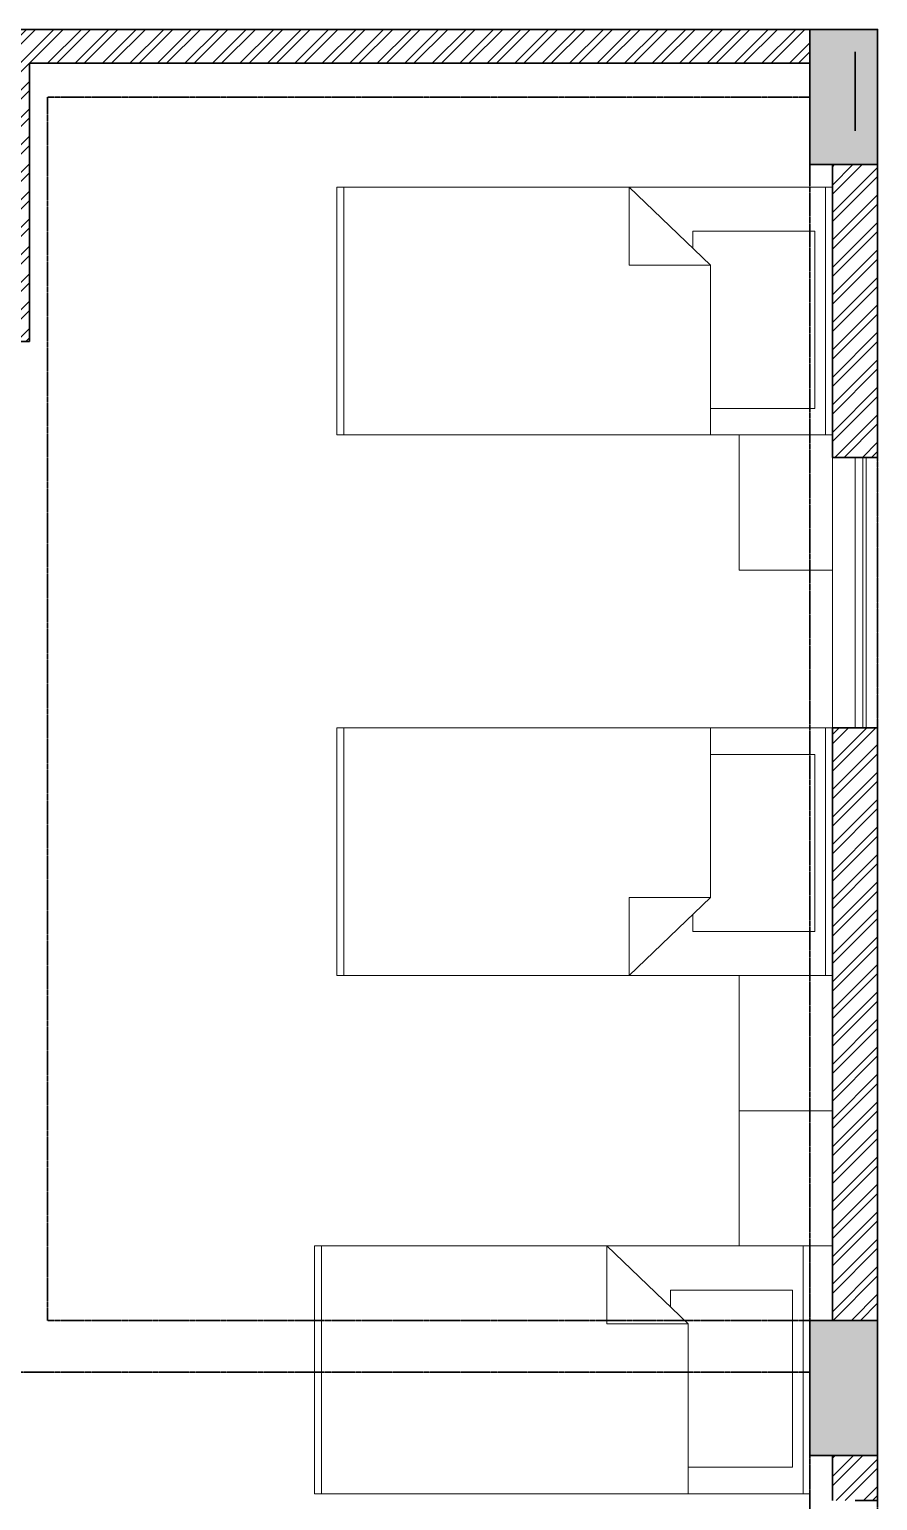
# Model space of a CAD drawing. Header units: millimetres. Extents: x 554 to 29966, y 4404 to 52986.
# Drawn here: x 20775 to 24540, y 38746 to 45276 of the extents above; entities that cross this region are included whole.
import ezdxf

# ---------------------------------------------------------------- set-up
doc = ezdxf.new("R2010")
doc.units = ezdxf.units.MM
doc.linetypes.add('DASHED2', pattern=[0.375, 0.25, -0.125])
for name, color, linetype, lineweight in [('A-DOORS', 4, 'Continuous', 0), ('COLUMN', 6, 'Continuous', 35), ('Column Hatch', 253, 'Continuous', 5), ('FUR', 7, 'Continuous', 15), ('PP-BEAM', 6, 'DASHED2', 30), ('PP-WALL', 7, 'Continuous', 30), ('WALL HATCH', 8, 'Continuous', 0)]:
    doc.layers.add(name, color=color, linetype=linetype, lineweight=lineweight)
pattern_1 = [(45, (-2728487.74, 3305291.59), (-60.9879599, 60.9879599), []), (45, (-2728447.08, 3305291.59), (-60.9879599, 60.9879599), [])]

# ---------------------------------------------------------------- blocks, each defined once
blk = doc.blocks.new('A$C24D61100')
at = {"layer": 'FUR'}
for p, q in [((0, 72), (0, 0)), ((36, 72), (0, 72)), ((36, 70.99), (0, 70.99)), ((36, 72), (36, 0)), ((11.33, 29.52, 12.38), (0, 29.52, 12.38)), ((0, 29.52, 12.38), (11.33, 17.71, 12.38)), ((11.33, 17.71, 12.38), (11.33, 29.52, 12.38)), ((6.4, 20.27, 13.95), (6.4, 2.56, 13.95)), ((6.4, 20.27, 13.95), (8.87, 20.27, 13.95)), ((36, 17.71, 12.38), (11.33, 17.71, 12.38)), ((32.14, 2.56, 13.95), (32.14, 17.71, 13.95)), ((36, 0), (36, 17.71)), ((6.4, 2.56, 13.95), (32.14, 2.56, 13.95)), ((0, 1.01), (36, 1.01)), ((36, 0), (0, 0))]:
    blk.add_line(p, q, dxfattribs=at)

msp = doc.modelspace()

# ---------------------------------------------------------------- hatches: boundary and pattern name
at = {"layer": 'Column Hatch'}
for points in [[(24240.4, 44675.6), (24540.4, 44675.6), (24540.4, 45275.6), (24240.4, 45275.6)], [(24240.4, 38945.6), (24540.4, 38945.6), (24540.4, 39545.6), (24240.4, 39545.6)]]:
    msp.add_hatch(color=256, dxfattribs=at).paths.add_polyline_path(points)
at = {"layer": 'WALL HATCH'}
h = msp.add_hatch(dxfattribs=at)
h.set_pattern_fill('ANSI32', color=256, scale=230, style=0)
h.set_pattern_definition(pattern_1)
h.paths.add_polyline_path([(20406.8, 45275.6), (20406.8, 45125.6), (20625.4, 45125.6), (20625.4, 43890.6), (20775.4, 43890.6), (20775.4, 45125.6), (23367.2, 45125.6), (23367.2, 45275.6)])
h.paths.add_polyline_path([(23367.2, 45275.6), (23367.2, 45125.6), (24240.4, 45125.6), (24240.4, 45275.6)])
h = msp.add_hatch(dxfattribs=at)
h.set_pattern_fill('ANSI32', color=256, scale=230, style=0)
h.set_pattern_definition(pattern_1)
h.paths.add_polyline_path([(24340.4, 44675.6), (24540.4, 44675.6), (24540.4, 43375.6), (24340.4, 43375.6)])
h = msp.add_hatch(dxfattribs=at)
h.set_pattern_fill('ANSI32', color=256, scale=230, style=0)
h.set_pattern_definition(pattern_1)
edge = h.paths.add_edge_path()
edge.add_line((24540.4, 42175.6), (24340.4, 42175.6))
edge.add_line((24340.4, 42175.6), (24340.4, 41075.6))
edge.add_line((24340.4, 41075.6), (24340.4, 40475.6))
edge.add_line((24340.4, 40475.6), (24340.4, 39545.6))
edge.add_line((24340.4, 39545.6), (24540.4, 39545.6))
edge.add_line((24540.4, 39545.6), (24540.4, 42175.6))
h = msp.add_hatch(dxfattribs=at)
h.set_pattern_fill('ANSI32', color=256, scale=230, style=0)
h.set_pattern_definition(pattern_1)
h.paths.add_polyline_path([(24340.4, 38745.6), (24340.4, 38945.6), (24540.4, 38945.6), (24540.4, 38745.6), (24340.4, 38745.6)])

# ---------------------------------------------------------------- linework, layer by layer
at = {"layer": 'A-DOORS', "color": 163, "ltscale": 0.6}
for p, q in [((24340.4, 43375.6), (24340.4, 42175.6)), ((24440.4, 42175.6), (24440.4, 43375.6)), ((24475.4, 42175.6), (24475.4, 43375.6)), ((24490.4, 43375.6), (24490.4, 42175.6)), ((24540.4, 43375.6), (24540.4, 42175.6))]:
    msp.add_line(p, q, dxfattribs=at)
at = {"layer": 'COLUMN'}
for points in [[(24240.4, 45275.6), (24540.4, 45275.6), (24540.4, 44675.6), (24240.4, 44675.6)], [(24240.4, 39545.6), (24540.4, 39545.6), (24540.4, 38945.6), (24240.4, 38945.6)]]:
    msp.add_lwpolyline(points, close=True, dxfattribs=at)
at = {"layer": 'FUR'}
for points in [[(24340.4, 43475.6), (24340.4, 42875.6), (23925.4, 42875.6), (23925.4, 43475.6), (24340.4, 43475.6)], [(24340.4, 41075.6), (24340.4, 40475.6), (23925.4, 40475.6), (23925.4, 41075.6), (24340.4, 41075.6)], [(24340.4, 39875.6), (24340.4, 40475.6), (23925.4, 40475.6), (23925.4, 39875.6), (24340.4, 39875.6)], [(24340.4, 39875.6), (24340.4, 40475.6), (23925.4, 40475.6), (23925.4, 39875.6), (24340.4, 39875.6)]]:
    msp.add_lwpolyline(points, dxfattribs=at)
at = {"layer": 'PP-BEAM', "lineweight": 30, "ltscale": 3}
for p, q in [((24240.4, 45275.6), (8280.5, 45275.6)), ((24240.4, 44975.6), (20855.4, 44975.6)), ((20855.4, 44975.6), (20855.4, 39545.6)), ((24240.4, 35625.6), (24240.4, 44675.6)), ((24540.4, 32010.6), (24540.4, 44675.6)), ((24240.4, 39545.6), (20855.4, 39545.6)), ((24240.4, 39315.6), (17610.4, 39315.6))]:
    msp.add_line(p, q, dxfattribs=at)
at = {"layer": 'PP-WALL', "ltscale": 0.6}
for p, q in [((19860.4, 45275.6), (24540.4, 45275.6)), ((24540.4, 43375.6), (24540.4, 45275.6)), ((20775.4, 45125.6), (24240.4, 45125.6)), ((20775.4, 45125.6), (20775.4, 43890.6)), ((24440.4, 44825.6), (24440.4, 45175.6)), ((24340.4, 43375.6), (24340.4, 44675.6)), ((20625.4, 43890.6), (20775.4, 43890.6)), ((24340.4, 43375.6), (24540.4, 43375.6)), ((24340.4, 43375.6), (24540.4, 43375.6)), ((24340.4, 39545.6), (24340.4, 42175.6)), ((24340.4, 42175.6), (24540.4, 42175.6)), ((24440.4, 42175.6), (24540.4, 42175.6)), ((24440.4, 42175.6), (24540.4, 42175.6)), ((24440.4, 42175.6), (24540.4, 42175.6)), ((24540.4, 38745.6), (24540.4, 42175.6)), ((24340.4, 38745.6), (24340.4, 38945.6)), ((24440.4, 38745.6), (24540.4, 38745.6)), ((24440.4, 38745.6), (24540.4, 38745.6))]:
    msp.add_line(p, q, dxfattribs=at)

# ---------------------------------------------------------------- block references
at = {"layer": 'FUR', "yscale": 30.55555555550383}
for p, xscale, zscale, rotation in [((24340.4, 44575.6), -30.55555555550383, 30.5555555555556, 89.99999999999996), ((24340.4, 41075.6), 30.55555555550383, 30.55555555556566, 90), ((24240.4, 39875.6), -30.55555555550383, 30.5555555555556, 89.99999999999996)]:
    msp.add_blockref('A$C24D61100', p, dxfattribs=dict(at, xscale=xscale, zscale=zscale, rotation=rotation))

doc.saveas('drawing.dxf')
